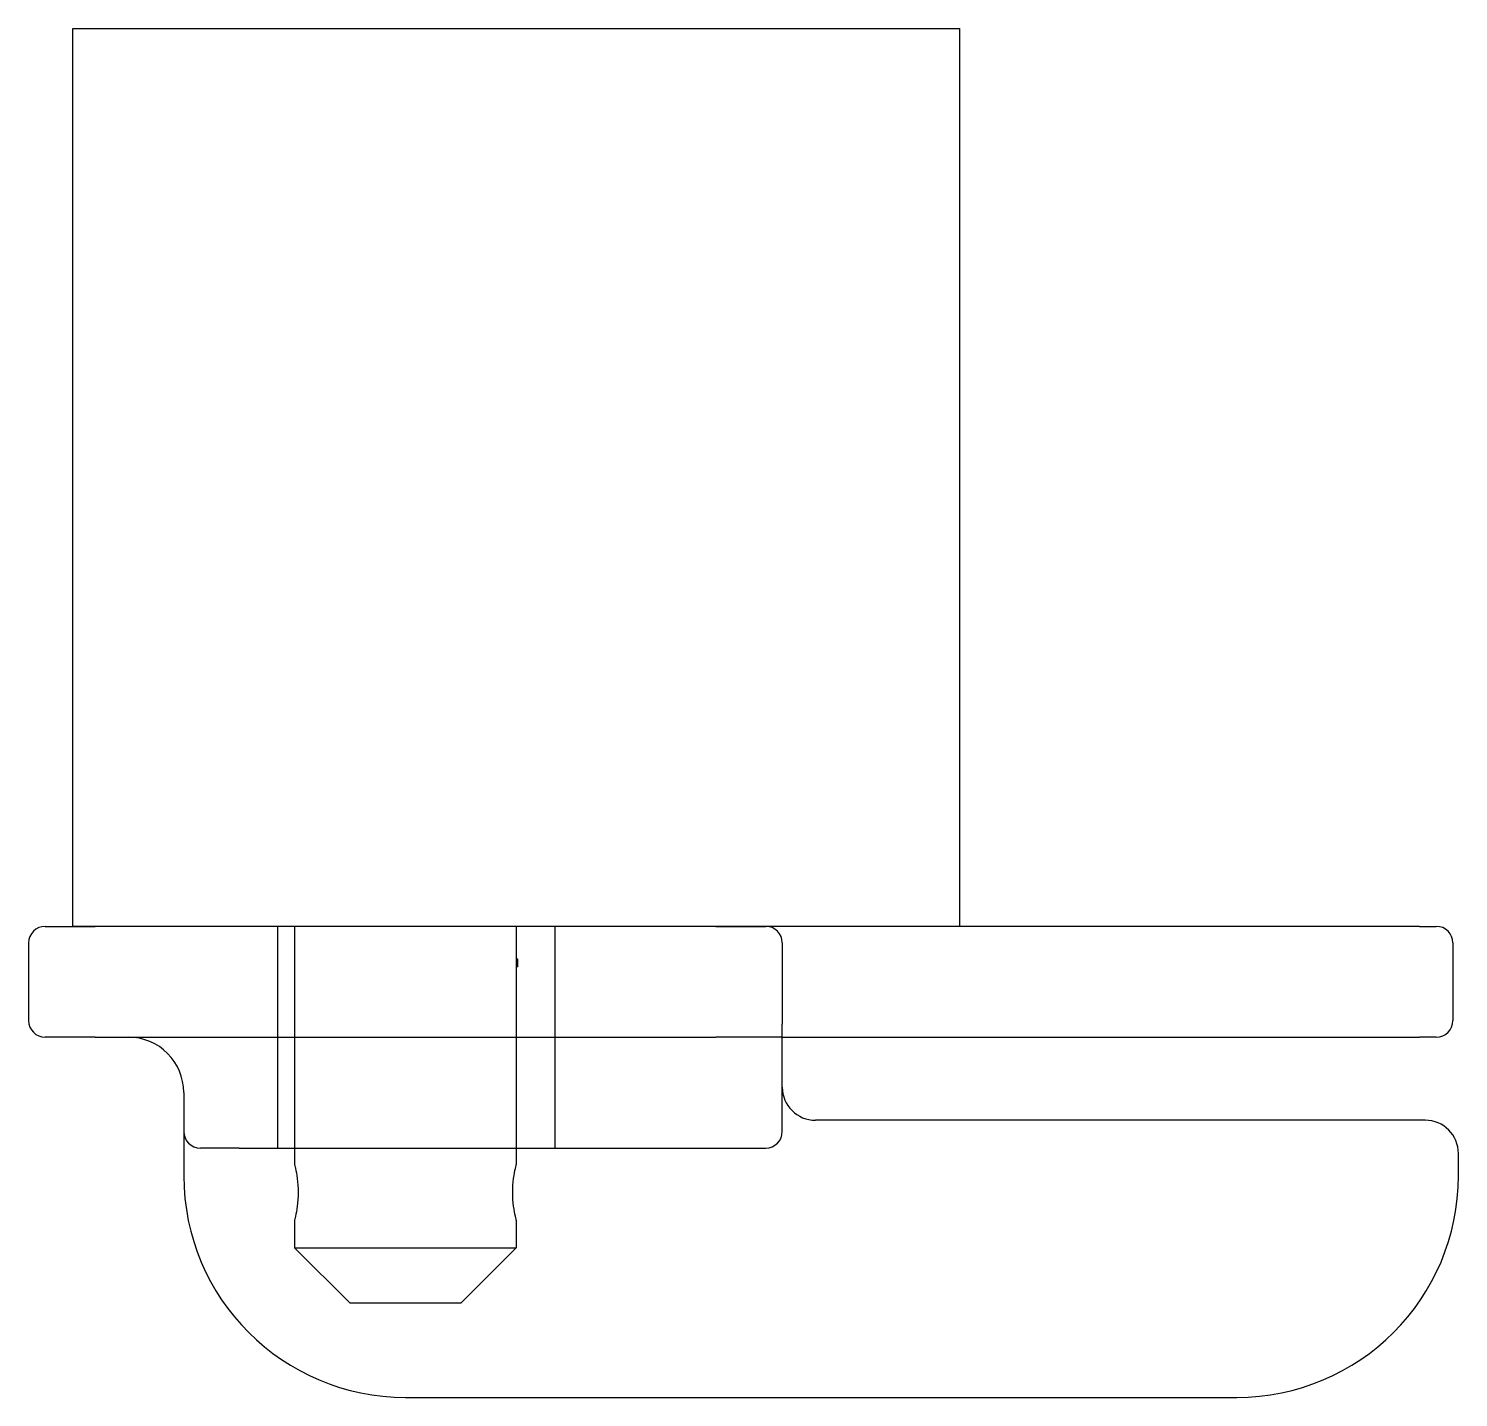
# Model space of a CAD drawing. Header units: millimetres. Extents: x -138 to -9, y -145 to -21.
import ezdxf

# ---------------------------------------------------------------- set-up
doc = ezdxf.new("R2010")
doc.units = ezdxf.units.MM

# ---------------------------------------------------------------- blocks, each defined once
blk = doc.blocks.new('*U11')
for p, q in [((-134.29, -21), (-54.29, -21)), ((-134.29, -102), (-134.29, -21)), ((-54.29, -21), (-54.29, -102)), ((-136.79, -102), (-132.29, -102)), ((-54.29, -102), (-134.29, -102)), ((-76.29, -102), (-132.29, -102)), ((-115.79, -122), (-115.79, -102)), ((-114.29, -102), (-114.29, -123.5)), ((-94.29, -102), (-94.29, -123.5)), ((-90.79, -122), (-90.79, -102)), ((-76.29, -102), (-71.79, -102)), ((-64.29, -102), (-71.79, -102)), ((-12.79, -102), (-64.29, -102)), ((-12.79, -102), (-11.29, -102)), ((-138.29, -103.5), (-138.29, -110.5)), ((-70.29, -103.5), (-70.29, -110.82)), ((-9.79, -103.5), (-9.79, -110.5)), ((-94.29, -104.85), (-94.14, -105)), ((-94.14, -105), (-94.29, -105)), ((-94.14, -105.65), (-94.29, -105.65)), ((-94.14, -105.65), (-94.14, -105)), ((-70.29, -117), (-70.29, -110.82)), ((-132.29, -112), (-136.79, -112)), ((-132.29, -112), (-76.29, -112)), ((-70.29, -112), (-76.29, -112)), ((-70.29, -112), (-64.29, -112)), ((-64.29, -112), (-12.79, -112)), ((-11.29, -112), (-12.79, -112)), ((-124.29, -117), (-124.29, -120.5)), ((-70.29, -120.5), (-70.29, -117)), ((-12.29, -119.5), (-67.29, -119.5)), ((-124.29, -120.5), (-124.29, -124.5)), ((-119.29, -122), (-122.79, -122)), ((-119.29, -122), (-71.79, -122)), ((-9.29, -124.5), (-9.29, -122.5)), ((-114.29, -128.5), (-114.29, -131)), ((-94.29, -128.5), (-94.29, -131)), ((-114.29, -131), (-94.29, -131)), ((-109.29, -136), (-114.29, -131)), ((-99.29, -136), (-94.29, -131)), ((-99.29, -136), (-109.29, -136)), ((-104.29, -144.5), (-29.29, -144.5))]:
    blk.add_line(p, q)
at = {"flags": 128}
for points in [[(-114.29, -123.5), (-114.29, -123.52), (-114.27, -123.58), (-114.25, -123.69), (-114.21, -123.84), (-114.17, -124.02), (-114.13, -124.23), (-114.09, -124.47), (-114.06, -124.74), (-114.02, -125.04), (-114, -125.36), (-113.98, -125.68), (-113.97, -126), (-113.98, -126.32), (-114, -126.64), (-114.02, -126.96), (-114.06, -127.26), (-114.09, -127.53), (-114.13, -127.77), (-114.17, -127.98), (-114.21, -128.16), (-114.25, -128.31), (-114.27, -128.42), (-114.29, -128.48), (-114.29, -128.5)], [(-94.29, -128.5), (-94.3, -128.48), (-94.31, -128.42), (-94.34, -128.31), (-94.37, -128.16), (-94.41, -127.98), (-94.45, -127.77), (-94.49, -127.53), (-94.53, -127.26), (-94.56, -126.96), (-94.59, -126.64), (-94.6, -126.32), (-94.61, -126), (-94.6, -125.68), (-94.59, -125.36), (-94.56, -125.04), (-94.53, -124.74), (-94.49, -124.47), (-94.45, -124.23), (-94.41, -124.02), (-94.37, -123.84), (-94.34, -123.69), (-94.31, -123.58), (-94.3, -123.52), (-94.29, -123.5)]]:
    blk.add_lwpolyline(points, dxfattribs=at)
for centre, radius, start, end in [((-136.79, -103.5), 1.5, 90, 180), ((-71.79, -103.5), 1.5, 0, 90), ((-11.29, -103.5), 1.5, 0, 90), ((-136.79, -110.5), 1.5, 180, 270), ((-11.29, -110.5), 1.5, 270, 0), ((-129.29, -117), 5, 0, 90), ((-67.29, -116.5), 3, 180, 270), ((-12.29, -122.5), 3, 0, 90), ((-122.79, -120.5), 1.5, 180, 270), ((-71.79, -120.5), 1.5, 270, 0), ((-104.29, -124.5), 20, 180, 270), ((-29.29, -124.5), 20, 270, 0)]:
    blk.add_arc(centre, radius, start, end)

msp = doc.modelspace()

# ---------------------------------------------------------------- block references
msp.add_blockref('*U11', (0, 0))

doc.saveas('drawing.dxf')
